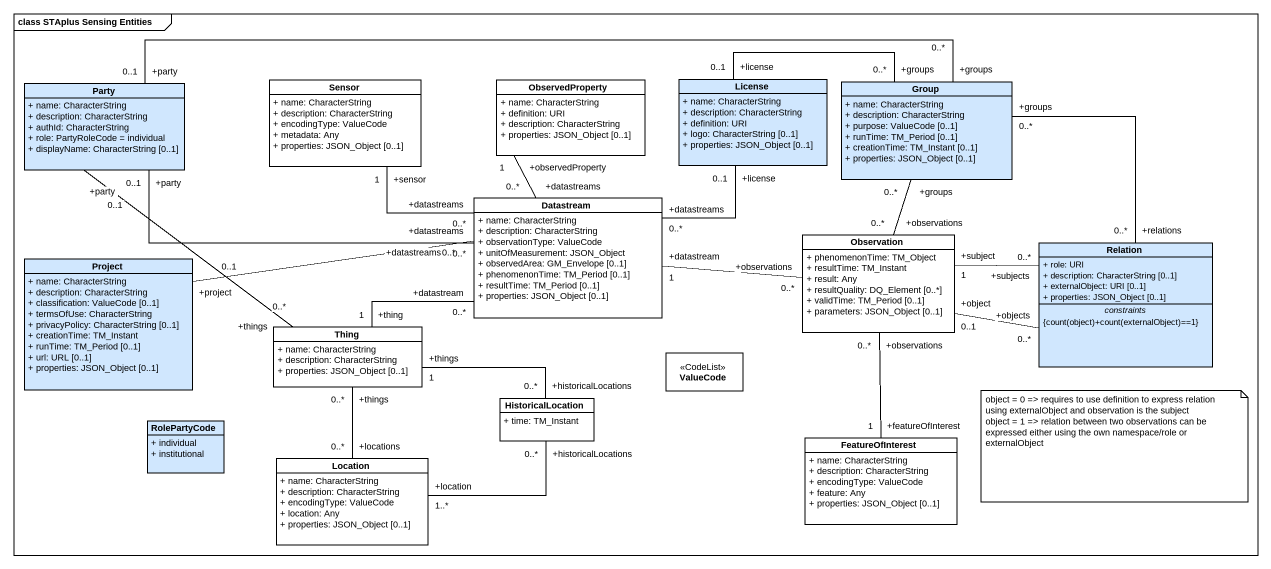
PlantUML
@startuml
mainframe class STAplus Sensing Entities
hide circle
hide empty members
skinparam classAttributeIconSize 0
class Party #D0E7FE {
  + name: CharacterString
  + description: CharacterString
  + authId: CharacterString
  + role: PartyRoleCode = individual
  + displayName: CharacterString [0..1]
}
class Sensor {
  + name: CharacterString
  + description: CharacterString
  + encodingType: ValueCode
  + metadata: Any
  + properties: JSON_Object [0..1]
}
class ObservedProperty {
  + name: CharacterString
  + definition: URI
  + description: CharacterString
  + properties: JSON_Object [0..1]
}
class License #D0E7FE {
  + name: CharacterString
  + description: CharacterString
  + definition: URI
  + logo: CharacterString [0..1]
  + properties: JSON_Object [0..1]
}
class "Group" as Group_ #D0E7FE {
  + name: CharacterString
  + description: CharacterString
  + purpose: ValueCode [0..1]
  + runTime: TM_Period [0..1]
  + creationTime: TM_Instant [0..1]
  + properties: JSON_Object [0..1]
}
class Datastream {
  + name: CharacterString
  + description: CharacterString
  + observationType: ValueCode
  + unitOfMeasurement: JSON_Object
  + observedArea: GM_Envelope [0..1]
  + phenomenonTime: TM_Period [0..1]
  + resultTime: TM_Period [0..1]
  + properties: JSON_Object [0..1]
}
class Observation {
  + phenomenonTime: TM_Object
  + resultTime: TM_Instant
  + result: Any
  + resultQuality: DQ_Element [0..*]
  + validTime: TM_Period [0..1]
  + parameters: JSON_Object [0..1]
}
class Relation #D0E7FE {
  + role: URI
  + description: CharacterString [0..1]
  + externalObject: URI [0..1]
  + properties: JSON_Object [0..1]
  -- constraints --
  {field} {count(object)+count(externalObject)==1}
}
class Project #D0E7FE {
  + name: CharacterString
  + description: CharacterString
  + classification: ValueCode [0..1]
  + termsOfUse: CharacterString
  + privacyPolicy: CharacterString [0..1]
  + creationTime: TM_Instant
  + runTime: TM_Period [0..1]
  + url: URL [0..1]
  + properties: JSON_Object [0..1]
}
class Thing {
  + name: CharacterString
  + description: CharacterString
  + properties: JSON_Object [0..1]
}
class ValueCode <<CodeList>>
class HistoricalLocation {
  + time: TM_Instant
}
class RolePartyCode #D0E7FE {
  + individual
  + institutional
}
class FeatureOfInterest {
  + name: CharacterString
  + description: CharacterString
  + encodingType: ValueCode
  + feature: Any
  + properties: JSON_Object [0..1]
}
class Location {
  + name: CharacterString
  + description: CharacterString
  + encodingType: ValueCode
  + location: Any
  + properties: JSON_Object [0..1]
}
Party "+party\n0..1" -right- "+groups\n0..*" Group_
Party "+party\n0..1" -right- "+datastreams\n0..*" Datastream
Party "+party\n0..1" -- "+things\n0..*" Thing
License "+license\n0..1" -right- "+groups\n0..*" Group_
License "+license\n0..1" -- "+datastreams\n0..*" Datastream
Group_ "+groups\n0..*" -- "+relations\n0..*" Relation
Datastream "+datastreams\n0..*" -up- "+sensor\n1" Sensor
Datastream "+datastreams\n0..*" -up- "+observedProperty\n1" ObservedProperty
Datastream "+datastream\n1" -right- "+observations\n0..*" Observation
Datastream "+datastream\n0..*" -left- "+thing\n1" Thing
Observation "+observations\n0..*" -up- "+groups\n0..*" Group_
Observation "+object\n0..1" -right- "+objects\n0..*" Relation
Observation "+subject\n1" -right- "+subjects\n0..*" Relation
Observation "+observations\n0..*" -- "+featureOfInterest\n1" FeatureOfInterest
Project "+project\n0..1" -right- "+datastreams\n0..*" Datastream
Thing "+things\n1" -right- "+historicalLocations\n0..*" HistoricalLocation
Thing "+things\n0..*" -- "+locations\n0..*" Location
Location "+location\n1..*" -right- "+historicalLocations\n0..*" HistoricalLocation
note as N1
  object = 0 => requires to use definition to express relation using externalObject and observation is the subject
  object = 1 => relation between two observations can be expressed either using the own namespace/role or externalObject
end note
@enduml
